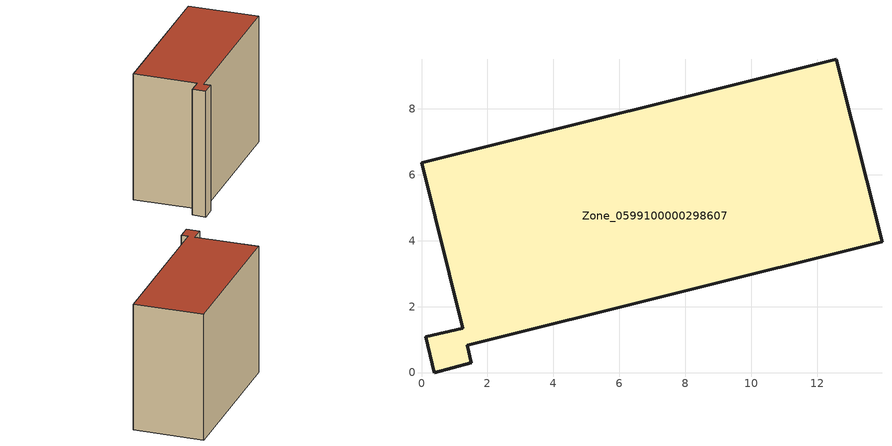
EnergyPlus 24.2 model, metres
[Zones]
Zone_0599100000298607
 floor ground (C_G): 1.39,0.82 1.51,0.3 0.39,0 0.13,1.08 1.25,1.35 0,6.36 12.59,9.5 13.97,3.97 z0
 wall outside (C_F): 1.51,0.3 1.39,0.82 13.97,3.97 12.59,9.5 0,6.36 1.25,1.35 0.13,1.08 0.39,0 1.51,0.3 z0:10.61
 roof outside (C_R): 12.59,9.5 0,6.36 1.25,1.35 0.13,1.08 0.39,0 1.51,0.3 1.39,0.82 13.97,3.97 z10.61
[BUILDING]
Pand.0599100000298607: North Axis=0; Terrain=City; Loads Convergence Tolerance Value=0.04; Temperature Convergence Tolerance Value=0.4; Solar Distribution=FullExterior; Maximum Number of Warmup Days=25; Minimum Number of Warmup Days=1
[Site:Location]
Rotterdam.The.Hague.AP_ZH_NLD Design_Conditions: Latitude=51.96; Longitude=4.45; Time Zone=1; Elevation=-4.5
[SITE:GROUNDTEMPERATURE:BUILDINGSURFACE]
18, 18, 18, 18, 18, 18, 18, 18, 18, 18, 18, 18
[MATERIAL] Thermal Absorptance=0.9; Solar Absorptance=0.7; Visible Absorptance=0.7
Name | Roughness | Thickness | Conductivity | Density | Specific Heat
G.TI.1992-2005 | MediumSmooth | 0.15 | 0.06 | 540 | 1210
F.TI.1992-2005 | Rough | 0.3 | 0.12 | 1920 | 840
R.TI.1992-2005 | MediumRough | 0.2 | 0.08 | 1500 | 1000
[CONSTRUCTION]
C_G: G.TI.1992-2005
C_F: F.TI.1992-2005
C_R: R.TI.1992-2005
[ZONE]
Zone_0599100000298607: Type=1; Multiplier=1; Ceiling Height=Autocalculate; Volume=Autocalculate; Floor Area=autocalculate; Part of Total Floor Area=Yes
[ZONEINFILTRATION:DESIGNFLOWRATE]
Infil_Zone_0599100000298607: Zone or ZoneList or Space or SpaceList=Zone_0599100000298607; Schedule=AlwaysOn; Design Flow Rate Calculation Method=Flow/Area; Flow Rate per Floor Area=0.0015; Constant Term Coefficient=1; Temperature Term Coefficient=0; Velocity Term Coefficient=0; Velocity Squared Term Coefficient=0
[HVACTEMPLATE:ZONE:IDEALLOADSAIRSYSTEM]
Zone_0599100000298607: Maximum Heating Supply Air Temperature=50; Minimum Cooling Supply Air Temperature=13; Maximum Heating Supply Air Humidity Ratio=0.0156; Minimum Cooling Supply Air Humidity Ratio=0.0077; Heating Limit=NoLimit; Cooling Limit=NoLimit; Dehumidification Control Type=ConstantSensibleHeatRatio; Cooling Sensible Heat Ratio=0.7; Dehumidification Setpoint=60; Humidification Control Type=None; Humidification Setpoint=30; Outdoor Air Method=None; Outdoor Air Flow Rate per Person=0.00944; Outdoor Air Flow Rate per Zone Floor Area=0; Outdoor Air Flow Rate per Zone=0; Demand Controlled Ventilation Type=None; Outdoor Air Economizer Type=NoEconomizer; Heat Recovery Type=None; Sensible Heat Recovery Effectiveness=0.7; Latent Heat Recovery Effectiveness=0.65
[ZONECONTROL:THERMOSTAT]
ThermostatControl_Zone_0599100000298607: Zone or ZoneList=Zone_0599100000298607; Control Type Schedule=DualSetpointControlType; Control 1=Thermostat_Zone_0599100000298607; Temperature Difference Between Cutout And Setpoint=0
[THERMOSTATSETPOINT:DUALSETPOINT]
Thermostat_Zone_0599100000298607: Heating Setpoint Temperature Schedule=HeatingSetpoint_Zone_0599100000298607; Cooling Setpoint Temperature Schedule=CoolingSetpoint_Zone_0599100000298607
[SCHEDULE:COMPACT]
HeatingSetpoint_Zone_0599100000298607: Through: 12/31, For: AllDays, Until: 24:00, 21
CoolingSetpoint_Zone_0599100000298607: Through: 12/31, For: AllDays, Until: 24:00, 24
DualSetpointControlType: Through: 12/31, For: AllDays, Until: 24:00, 4
AlwaysOn: Through: 12/31, For: AllDays, Until: 24:00, 1
